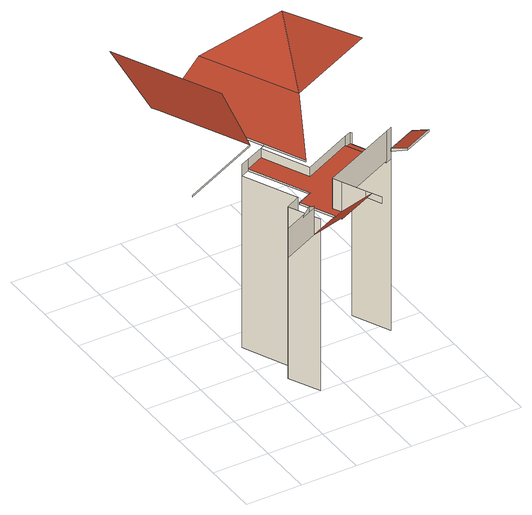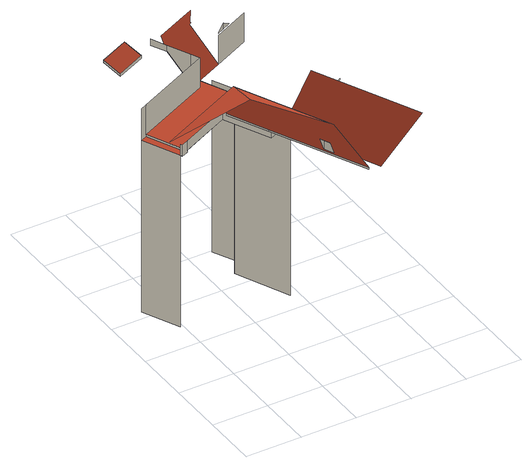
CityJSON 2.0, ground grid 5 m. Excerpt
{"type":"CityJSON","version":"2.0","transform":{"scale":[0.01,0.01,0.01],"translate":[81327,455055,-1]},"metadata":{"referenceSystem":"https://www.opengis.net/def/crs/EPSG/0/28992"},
"CityObjects":{
"building1":{"type":"Building","attributes":{"Volume":104797.07,"Dakoppervlakte":8542.52,"Muuroppervlakte":13883.88,"Vloeroppervlakte":5073.26,"hoogte_Z_max_in_m_NAP":34.28,"GEB_DOEL":"kantoorfunctie - kantoorfunctie,woonfunctie","yearOfConstruction":1620,"measuredHeight":34.75},"geometry":[{"type":"MultiSurface","lod":"2","boundaries":[[[0,1,2,3]],[[4,5,6,7]],[[5,4,8,9]],[[10,11,12,13]],[[14,15,16,17]],[[18,19,3,20,21,22,23,24,25,26]],[[15,27,28,16]],[[19,29,30,31]],[[32,33,34,35,36]],[[27,36,37,28]],[[18,29,19]],[[38,39,40,41,13]],[[31,30,42,43]],[[43,42,33,32]],[[26,44,45,46]],[[25,47,44,26]],[[48,49,50,34,33]],[[51,52,47,25]],[[53,54,55,56]],[[57,58,59,60,61]],[[62,54,53]],[[63,55,54,62]],[[50,49,64,60]],[[65,66,49,48]],[[67,65,48,33,42,30,29,18,26,46,68]],[[61,60,64,69,70]],[[71,57,61,70,72],[53,56,63,62]],[[67,73,66,65]],[[72,74,71]],[[46,45,75,68]],[[76,77,78,79]],[[80,81,77,76]],[[82,80,76,79]],[[79,78,83,82]],[[84,74,72]],[[85,86,73,67,87]],[[87,67,68,88]],[[82,83,81,80]],[[88,89,90,85,87]],[[90,91,86,85]],[[88,68,75,92,89]],[[90,89,93,94]]],"semantics":{"surfaces":[{"type":"WallSurface"},{"type":"RoofSurface"}],"values":[0,0,0,0,0,1,0,0,0,0,0,1,0,0,0,0,0,0,null,0,null,null,0,0,1,0,1,0,1,0,0,0,1,0,1,0,0,0,1,0,0,0]}}]}
},
"vertices":[
[307,197,1680],[307,197,1955],[633,350,1955],[633,350,1680],[554,297,2010],[554,297,1955],[485,264,1955],[485,264,1963],[621,328,1963],[621,328,1955],[19,1152,1801],[19,1152,1786],[752,1497,1786],[752,1497,1801],[790,508,1680],[658,778,1680],[658,778,53],[790,508,53],[898,456,1698],[891,471,1680],[747,106,1955],[729,97,1955],[732,90,1963],[686,17,2010],[1058,191,2010],[1062,288,1923],[967,488,1698],[792,844,1680],[792,844,53],[891,471,1698],[754,762,1698],[754,762,1680],[648,1357,1680],[648,1357,1698],[648,1357,1786],[574,1322,1786],[574,1322,1680],[574,1322,53],[392,2261,1801],[363,2323,1801],[101,2507,2321],[540,1573,2321],[896,828,1698],[896,828,1680],[967,488,1980],[931,563,1980],[931,563,1698],[1062,288,1980],[813,1434,1698],[813,1434,1784],[813,1434,1786],[1128,150,1921],[1128,150,1980],[638,1922,1824],[638,1922,1954],[598,2008,1954],[598,2008,1824],[454,2290,1801],[454,2290,1794],[454,2290,1786],[849,1451,1786],[849,1451,1801],[689,1946,1954],[649,2032,1954],[849,1451,1784],[1008,1019,1698],[1008,1019,1784],[1456,1231,1698],[1618,886,1698],[1017,1094,1784],[1017,1094,1801],[714,2188,2246],[1109,1351,2246],[1456,1231,1784],[1330,1968,2578],[1618,886,1980],[1416,485,2131],[1416,485,2107],[1483,342,2179],[1483,342,2201],[1680,609,2131],[1680,609,2107],[1747,466,2201],[1747,466,2179],[1919,1732,2246],[1515,1258,1679],[1515,1258,1784],[1456,1231,1679],[1618,886,1679],[1676,914,1679],[1523,1242,1679],[1523,1242,1784],[1676,914,1980],[1676,914,53],[1523,1242,53]
]}
